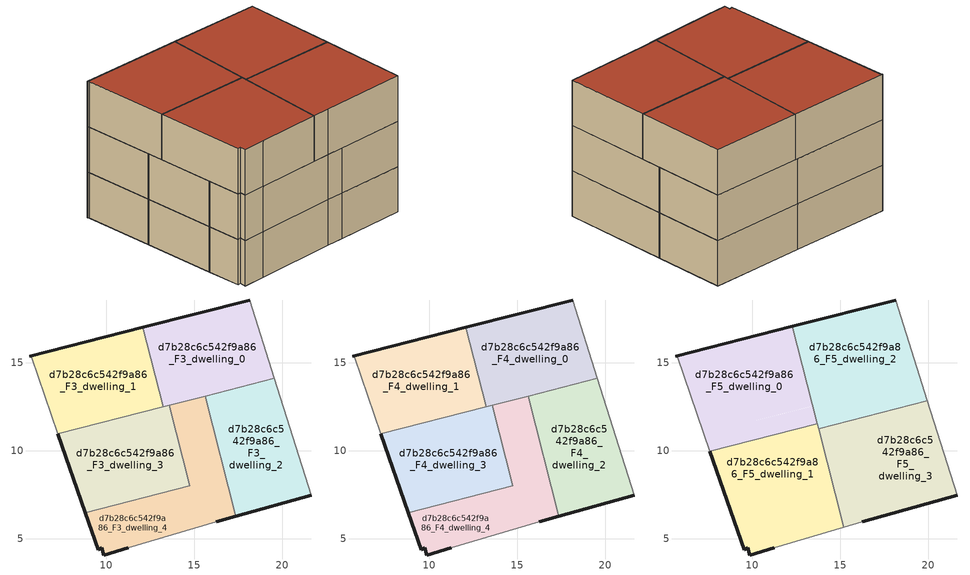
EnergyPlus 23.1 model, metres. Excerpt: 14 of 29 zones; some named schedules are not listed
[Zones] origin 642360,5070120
d7b28c6c542f9a86_F3_dwelling_0
 floor to d7b28c6c542f9a86_F2_dwelling_0 (EU_floor_Construction): 19.56,14.11 18.16,18.57 12.09,17.02 13.25,12.49 z9
 wall outside (EU_wall_Construction): 12.09,17.02 18.16,18.57 z9:12
 wall to d7b28c6c542f9a86_F3_dwelling_1 (EU_wall_Construction): 13.25,12.49 12.09,17.02 z9:12
 wall adiabatic (EU_wall_Construction): 18.16,18.57 19.56,14.11 z9:12
 wall to d7b28c6c542f9a86_F3_dwelling_2 (EU_wall_Construction): 19.56,14.11 15.62,13.1 z9:12
 wall to d7b28c6c542f9a86_F3_dwelling_4 (EU_wall_Construction): 15.61,13.1 13.57,12.58 z9:12
 wall to d7b28c6c542f9a86_F3_dwelling_3 (EU_wall_Construction): 13.57,12.58 13.25,12.49 z9:12
d7b28c6c542f9a86_F3_dwelling_1
 floor to d7b28c6c542f9a86_F2_dwelling_1 (EU_floor_Construction): 13.25,12.49 12.09,17.02 5.65,15.38 5.75,15.28 7.25,10.96 z9
 wall outside (EU_wall_Construction): 5.65,15.38 12.09,17.02 z9:12
 wall adiabatic (EU_wall_Construction): 7.25,10.96 5.75,15.28 5.65,15.38 z9:12
 wall to d7b28c6c542f9a86_F3_dwelling_3 (EU_wall_Construction): 13.25,12.49 7.25,10.96 z9:12
d7b28c6c542f9a86_F3_dwelling_2
 floor to d7b28c6c542f9a86_F2_dwelling_2 (EU_floor_Construction): 21.66,7.46 19.56,14.11 15.61,13.1 17.36,6.27 z9
 wall outside (EU_wall_Construction): 21.66,7.46 17.36,6.27 z9:12
 wall to d7b28c6c542f9a86_F3_dwelling_4 (EU_wall_Construction): 17.36,6.27 15.61,13.1 z9:12
 wall adiabatic (EU_wall_Construction): 19.56,14.11 21.66,7.46 z9:12
d7b28c6c542f9a86_F3_dwelling_3
 floor to d7b28c6c542f9a86_F2_dwelling_3 (EU_floor_Construction): 14.74,8 13.57,12.58 7.25,10.96 8.81,6.48 z9
 wall outside (EU_wall_Construction): 8.81,6.48 7.25,10.96 z9:12
 wall to d7b28c6c542f9a86_F3_dwelling_4 (EU_wall_Construction): 13.57,12.58 14.74,8 8.81,6.48 z9:12
d7b28c6c542f9a86_F3_dwelling_4
 floor to d7b28c6c542f9a86_F2_dwelling_4 (EU_floor_Construction): 16.25,5.97 17.36,6.27 15.61,13.1 13.57,12.58 14.74,8 8.81,6.48 9.55,4.37 9.75,4.47 9.85,4.07 11.25,4.47 z9
 wall outside (EU_wall_Construction): 17.36,6.27 16.25,5.97 / 11.25,4.47 9.85,4.07 9.75,4.47 9.55,4.37 8.81,6.48 z9:12
 wall adiabatic (EU_wall_Construction): 16.25,5.97 11.25,4.47 z9:12
d7b28c6c542f9a86_F4_dwelling_0
 floor to d7b28c6c542f9a86_F3_dwelling_0 (EU_floor_Construction): 19.56,14.11 18.16,18.57 12.09,17.02 13.25,12.49 z12
 wall outside (EU_wall_Construction): 12.09,17.02 18.16,18.57 z12:15
 wall to d7b28c6c542f9a86_F4_dwelling_1 (EU_wall_Construction): 13.25,12.49 12.09,17.02 z12:15
 wall adiabatic (EU_wall_Construction): 18.16,18.57 19.56,14.11 z12:15
 wall to d7b28c6c542f9a86_F4_dwelling_2 (EU_wall_Construction): 19.56,14.11 15.62,13.1 z12:15
 wall to d7b28c6c542f9a86_F4_dwelling_4 (EU_wall_Construction): 15.61,13.1 13.57,12.58 z12:15
 wall to d7b28c6c542f9a86_F4_dwelling_3 (EU_wall_Construction): 13.57,12.58 13.25,12.49 z12:15
d7b28c6c542f9a86_F4_dwelling_1
 floor to d7b28c6c542f9a86_F3_dwelling_1 (EU_floor_Construction): 13.25,12.49 12.09,17.02 5.65,15.38 5.75,15.28 7.25,10.96 z12
 wall outside (EU_wall_Construction): 5.65,15.38 12.09,17.02 z12:15
 wall adiabatic (EU_wall_Construction): 7.25,10.96 5.75,15.28 5.65,15.38 z12:15
 wall to d7b28c6c542f9a86_F4_dwelling_3 (EU_wall_Construction): 13.25,12.49 7.25,10.96 z12:15
d7b28c6c542f9a86_F4_dwelling_2
 floor to d7b28c6c542f9a86_F3_dwelling_2 (EU_floor_Construction): 21.66,7.46 19.56,14.11 15.61,13.1 17.36,6.27 z12
 wall outside (EU_wall_Construction): 21.66,7.46 17.36,6.27 z12:15
 wall to d7b28c6c542f9a86_F4_dwelling_4 (EU_wall_Construction): 17.36,6.27 15.61,13.1 z12:15
 wall adiabatic (EU_wall_Construction): 19.56,14.11 21.66,7.46 z12:15
d7b28c6c542f9a86_F4_dwelling_3
 floor to d7b28c6c542f9a86_F3_dwelling_3 (EU_floor_Construction): 14.74,8 13.57,12.58 7.25,10.96 8.81,6.48 z12
 wall outside (EU_wall_Construction): 8.81,6.48 7.25,10.96 z12:15
 wall to d7b28c6c542f9a86_F4_dwelling_4 (EU_wall_Construction): 13.57,12.58 14.74,8 8.81,6.48 z12:15
 ceiling adiabatic (EU_roof_Construction): 13.57,12.58 14.74,8 8.81,6.48 7.59,9.98 13.7,11.54 13.44,12.54 z15
d7b28c6c542f9a86_F4_dwelling_4
 floor to d7b28c6c542f9a86_F3_dwelling_4 (EU_floor_Construction): 16.25,5.97 17.36,6.27 15.61,13.1 13.57,12.58 14.74,8 8.81,6.48 9.55,4.37 9.75,4.47 9.85,4.07 11.25,4.47 z12
 wall outside (EU_wall_Construction): 17.36,6.27 16.25,5.97 / 11.25,4.47 9.85,4.07 9.75,4.47 9.55,4.37 8.81,6.48 z12:15
 wall adiabatic (EU_wall_Construction): 16.25,5.97 11.25,4.47 z12:15
d7b28c6c542f9a86_F5_dwelling_0
 floor to d7b28c6c542f9a86_F4_dwelling_1 (EU_floor_Construction): 13.25,12.49 12.09,17.02 5.65,15.38 5.75,15.28 7.25,10.96 z15
 floor to d7b28c6c542f9a86_F4_dwelling_0 (EU_floor_Construction): 13.44,12.54 12.28,17.07 12.09,17.02 13.25,12.49 z15
 floor to d7b28c6c542f9a86_F4_dwelling_3 (EU_floor_Construction): 13.7,11.54 13.44,12.54 7.25,10.96 7.59,9.98 z15
 wall outside (EU_wall_Construction): 5.65,15.38 12.28,17.07 z15:18
 wall adiabatic (EU_wall_Construction): 7.59,9.98 5.75,15.28 5.65,15.38 z15:18
 wall to d7b28c6c542f9a86_F5_dwelling_1 (EU_wall_Construction): 13.7,11.54 7.59,9.98 z15:18
 wall to d7b28c6c542f9a86_F5_dwelling_2 (EU_wall_Construction): 12.28,17.07 13.7,11.54 z15:18
 roof outside (EU_roof_Construction): 12.28,17.07 13.7,11.54 7.59,9.98 5.75,15.28 5.65,15.38 z18
d7b28c6c542f9a86_F5_dwelling_1
 floor adiabatic (EU_floor_Construction): 14.61,7.96 13.7,11.54 7.59,9.98 8.81,6.48 z15
 floor to d7b28c6c542f9a86_F4_dwelling_4 (EU_floor_Construction): 15.21,5.65 14.61,7.96 8.81,6.48 9.55,4.37 9.75,4.47 9.85,4.07 11.25,4.47 z15
 wall outside (EU_wall_Construction): 11.25,4.47 9.85,4.07 9.75,4.47 9.55,4.37 7.59,9.98 z15:18
 wall adiabatic (EU_wall_Construction): 15.21,5.65 11.25,4.47 z15:18
 wall to d7b28c6c542f9a86_F5_dwelling_3 (EU_wall_Construction): 13.77,11.26 15.21,5.65 z15:18
 wall to d7b28c6c542f9a86_F5_dwelling_2 (EU_wall_Construction): 13.7,11.55 13.77,11.26 z15:18
 roof outside (EU_roof_Construction): 13.7,11.54 15.21,5.65 11.25,4.47 9.85,4.07 9.75,4.47 9.55,4.37 7.59,9.98 z18
d7b28c6c542f9a86_F5_dwelling_2
 floor to d7b28c6c542f9a86_F4_dwelling_0 (EU_floor_Construction): 19.56,14.11 18.16,18.57 12.28,17.07 13.44,12.54 z15
 floor to d7b28c6c542f9a86_F4_dwelling_2 (EU_floor_Construction): 19.96,12.85 19.56,14.11 15.62,13.1 15.94,11.82 z15
 floor to d7b28c6c542f9a86_F4_dwelling_4 (EU_floor_Construction): 15.94,11.82 15.62,13.1 13.57,12.57 13.9,11.29 z15
 floor adiabatic (EU_floor_Construction): 13.9,11.29 13.57,12.57 13.44,12.54 13.77,11.26 z15
 wall outside (EU_wall_Construction): 12.28,17.07 18.16,18.57 z15:18
 wall adiabatic (EU_wall_Construction): 18.16,18.57 19.96,12.85 z15:18
 wall to d7b28c6c542f9a86_F5_dwelling_3 (EU_wall_Construction): 19.96,12.85 13.77,11.26 z15:18
 roof outside (EU_roof_Construction): 18.16,18.57 19.96,12.85 13.77,11.26 12.28,17.07 z18
d7b28c6c542f9a86_F5_dwelling_3
 floor to d7b28c6c542f9a86_F4_dwelling_2 (EU_floor_Construction): 21.66,7.46 19.96,12.85 15.94,11.82 17.36,6.27 z15
 floor to d7b28c6c542f9a86_F4_dwelling_4 (EU_floor_Construction): 17.36,6.27 15.94,11.82 13.9,11.29 14.74,8 14.61,7.96 15.21,5.65 16.25,5.97 z15
 floor adiabatic (EU_floor_Construction): 14.74,8 13.9,11.29 13.77,11.26 14.61,7.96 z15
 wall outside (EU_wall_Construction): 21.66,7.46 16.25,5.97 z15:18
 wall adiabatic (EU_wall_Construction): 19.96,12.85 21.66,7.46 / 16.25,5.97 15.21,5.65 z15:18
 roof outside (EU_roof_Construction): 19.96,12.85 21.66,7.46 16.25,5.97 15.21,5.65 13.77,11.26 z18
[Building]
EU S2 Campaign: North Axis=0; Terrain=City; Solar Distribution=FullExterior
[Site:Location]
Lyon-Bron: Latitude=45.75; Longitude=5; Time Zone=1; Elevation=198
[SizingPeriod:WeatherFileDays]
AnnualSizingPeriod: Begin Month=1; Begin Day of Month=1; End Month=12; End Day of Month=31; Day of Week for Start Day=Monday; Use Weather File Daylight Saving Period=No; Use Weather File Rain and Snow Indicators=No
[MATERIAL]
EU_InternalMass_Material: Roughness=MediumRough; Thickness=0.1; Conductivity=1; Density=1800; Specific Heat=900; Thermal Absorptance=0.9; Solar Absorptance=0.7; Visible Absorptance=0.7
[MATERIAL:NOMASS] Roughness=MediumRough; Thermal Absorptance=0.9; Solar Absorptance=0.7; Visible Absorptance=0.7
Name | Thermal Resistance
EU_wall_NoMass | 0.776494
EU_roof_NoMass | 0.486893
EU_floor_NoMass | 0.421597
[CONSTRUCTION]
EU_wall_Construction: EU_wall_NoMass
EU_roof_Construction: EU_roof_NoMass
EU_floor_Construction: EU_floor_NoMass
EU_InternalMass_Construction: EU_InternalMass_Material
[ZONE] Type=1; Multiplier=1; Ceiling Height=autocalculate; Floor Area=autocalculate; Part of Total Floor Area=Yes
Name | Volume
d7b28c6c542f9a86_F3_dwelling_0; d7b28c6c542f9a86_F4_dwelling_0 | 89.6309
d7b28c6c542f9a86_F5_dwelling_0 | 112.028
d7b28c6c542f9a86_F3_dwelling_1; d7b28c6c542f9a86_F4_dwelling_1 | 89.625
d7b28c6c542f9a86_F5_dwelling_1 | 112.039
d7b28c6c542f9a86_F3_dwelling_2; d7b28c6c542f9a86_F4_dwelling_2 | 89.6228
d7b28c6c542f9a86_F5_dwelling_2 | 112.031
d7b28c6c542f9a86_F3_dwelling_3; d7b28c6c542f9a86_F4_dwelling_3 | 89.6389
d7b28c6c542f9a86_F5_dwelling_3 | 112.034
d7b28c6c542f9a86_F3_dwelling_4; d7b28c6c542f9a86_F4_dwelling_4 | 89.6316
[INTERNALMASS] Construction=EU_InternalMass_Construction
Name | Zone or ZoneList | Surface Area
d7b28c6c542f9a86_F3_dwelling_0_EU_InternalMass | d7b28c6c542f9a86_F3_dwelling_0 | 29.8781
d7b28c6c542f9a86_F3_dwelling_1_EU_InternalMass | d7b28c6c542f9a86_F3_dwelling_1 | 29.8758
d7b28c6c542f9a86_F3_dwelling_2_EU_InternalMass | d7b28c6c542f9a86_F3_dwelling_2 | 29.8753
d7b28c6c542f9a86_F3_dwelling_3_EU_InternalMass | d7b28c6c542f9a86_F3_dwelling_3 | 29.8781
d7b28c6c542f9a86_F3_dwelling_4_EU_InternalMass | d7b28c6c542f9a86_F3_dwelling_4 | 29.8771
d7b28c6c542f9a86_F4_dwelling_0_EU_InternalMass | d7b28c6c542f9a86_F4_dwelling_0 | 29.8781
d7b28c6c542f9a86_F4_dwelling_1_EU_InternalMass | d7b28c6c542f9a86_F4_dwelling_1 | 29.8758
d7b28c6c542f9a86_F4_dwelling_2_EU_InternalMass | d7b28c6c542f9a86_F4_dwelling_2 | 29.8753
d7b28c6c542f9a86_F4_dwelling_3_EU_InternalMass | d7b28c6c542f9a86_F4_dwelling_3 | 29.8781
d7b28c6c542f9a86_F4_dwelling_4_EU_InternalMass | d7b28c6c542f9a86_F4_dwelling_4 | 29.8771
d7b28c6c542f9a86_F5_dwelling_0_EU_InternalMass | d7b28c6c542f9a86_F5_dwelling_0 | 37.3426
d7b28c6c542f9a86_F5_dwelling_1_EU_InternalMass | d7b28c6c542f9a86_F5_dwelling_1 | 37.3458
d7b28c6c542f9a86_F5_dwelling_2_EU_InternalMass | d7b28c6c542f9a86_F5_dwelling_2 | 37.3433
d7b28c6c542f9a86_F5_dwelling_3_EU_InternalMass | d7b28c6c542f9a86_F5_dwelling_3 | 37.3447
[OTHEREQUIPMENT] Fuel Type=Electricity; Design Level Calculation Method=Watts/Area; Power per Zone Floor Area=1; Fraction Latent=0; Fraction Radiant=0; Fraction Lost=0; Carbon Dioxide Generation Rate=0; EndUse Subcategory=EU_Step8_InternalGains
Name | Zone or ZoneList or Space or SpaceList | Schedule
EU_Step8_InternalGain_d7b28c6c542f9a86_F3_dwelling_0_f000 | d7b28c6c542f9a86_F3_dwelling_0 | EU_Step8_GainSchedule_d7b28c6c542f9a86_F3_dwelling_0_f000
EU_Step8_InternalGain_d7b28c6c542f9a86_F3_dwelling_1_f000 | d7b28c6c542f9a86_F3_dwelling_1 | EU_Step8_GainSchedule_d7b28c6c542f9a86_F3_dwelling_1_f000
EU_Step8_InternalGain_d7b28c6c542f9a86_F3_dwelling_2_f000 | d7b28c6c542f9a86_F3_dwelling_2 | EU_Step8_GainSchedule_d7b28c6c542f9a86_F3_dwelling_2_f000
EU_Step8_InternalGain_d7b28c6c542f9a86_F3_dwelling_3_f000 | d7b28c6c542f9a86_F3_dwelling_3 | EU_Step8_GainSchedule_d7b28c6c542f9a86_F3_dwelling_3_f000
EU_Step8_InternalGain_d7b28c6c542f9a86_F3_dwelling_4_f000 | d7b28c6c542f9a86_F3_dwelling_4 | EU_Step8_GainSchedule_d7b28c6c542f9a86_F3_dwelling_4_f000
EU_Step8_InternalGain_d7b28c6c542f9a86_F4_dwelling_0_f000 | d7b28c6c542f9a86_F4_dwelling_0 | EU_Step8_GainSchedule_d7b28c6c542f9a86_F4_dwelling_0_f000
EU_Step8_InternalGain_d7b28c6c542f9a86_F4_dwelling_1_f000 | d7b28c6c542f9a86_F4_dwelling_1 | EU_Step8_GainSchedule_d7b28c6c542f9a86_F4_dwelling_1_f000
EU_Step8_InternalGain_d7b28c6c542f9a86_F4_dwelling_2_f000 | d7b28c6c542f9a86_F4_dwelling_2 | EU_Step8_GainSchedule_d7b28c6c542f9a86_F4_dwelling_2_f000
EU_Step8_InternalGain_d7b28c6c542f9a86_F4_dwelling_3_f000 | d7b28c6c542f9a86_F4_dwelling_3 | EU_Step8_GainSchedule_d7b28c6c542f9a86_F4_dwelling_3_f000
EU_Step8_InternalGain_d7b28c6c542f9a86_F4_dwelling_4_f000 | d7b28c6c542f9a86_F4_dwelling_4 | EU_Step8_GainSchedule_d7b28c6c542f9a86_F4_dwelling_4_f000
EU_Step8_InternalGain_d7b28c6c542f9a86_F5_dwelling_0_f000 | d7b28c6c542f9a86_F5_dwelling_0 | EU_Step8_GainSchedule_d7b28c6c542f9a86_F5_dwelling_0_f000
EU_Step8_InternalGain_d7b28c6c542f9a86_F5_dwelling_1_f000 | d7b28c6c542f9a86_F5_dwelling_1 | EU_Step8_GainSchedule_d7b28c6c542f9a86_F5_dwelling_1_f000
EU_Step8_InternalGain_d7b28c6c542f9a86_F5_dwelling_2_f000 | d7b28c6c542f9a86_F5_dwelling_2 | EU_Step8_GainSchedule_d7b28c6c542f9a86_F5_dwelling_2_f000
EU_Step8_InternalGain_d7b28c6c542f9a86_F5_dwelling_3_f000 | d7b28c6c542f9a86_F5_dwelling_3 | EU_Step8_GainSchedule_d7b28c6c542f9a86_F5_dwelling_3_f000
[ZONEVENTILATION:DESIGNFLOWRATE] Schedule=EU_AlwaysOn; Design Flow Rate Calculation Method=AirChanges/Hour; Air Changes per Hour=0.693814; Ventilation Type=Natural; Fan Pressure Rise=0; Fan Total Efficiency=1; Constant Term Coefficient=1; Temperature Term Coefficient=0; Velocity Term Coefficient=0; Velocity Squared Term Coefficient=0; Minimum Indoor Temperature=-100; Maximum Indoor Temperature=100; Delta Temperature=-100; Minimum Outdoor Temperature=-100; Maximum Outdoor Temperature=100; Maximum Wind Speed=40
Name | Zone or ZoneList or Space or SpaceList
EU_ConstantAir_d7b28c6c542f9a86_F3_dwelling_0 | d7b28c6c542f9a86_F3_dwelling_0
EU_ConstantAir_d7b28c6c542f9a86_F3_dwelling_1 | d7b28c6c542f9a86_F3_dwelling_1
EU_ConstantAir_d7b28c6c542f9a86_F3_dwelling_2 | d7b28c6c542f9a86_F3_dwelling_2
EU_ConstantAir_d7b28c6c542f9a86_F3_dwelling_3 | d7b28c6c542f9a86_F3_dwelling_3
EU_ConstantAir_d7b28c6c542f9a86_F3_dwelling_4 | d7b28c6c542f9a86_F3_dwelling_4
EU_ConstantAir_d7b28c6c542f9a86_F4_dwelling_0 | d7b28c6c542f9a86_F4_dwelling_0
EU_ConstantAir_d7b28c6c542f9a86_F4_dwelling_1 | d7b28c6c542f9a86_F4_dwelling_1
EU_ConstantAir_d7b28c6c542f9a86_F4_dwelling_2 | d7b28c6c542f9a86_F4_dwelling_2
EU_ConstantAir_d7b28c6c542f9a86_F4_dwelling_3 | d7b28c6c542f9a86_F4_dwelling_3
EU_ConstantAir_d7b28c6c542f9a86_F4_dwelling_4 | d7b28c6c542f9a86_F4_dwelling_4
EU_ConstantAir_d7b28c6c542f9a86_F5_dwelling_0 | d7b28c6c542f9a86_F5_dwelling_0
EU_ConstantAir_d7b28c6c542f9a86_F5_dwelling_1 | d7b28c6c542f9a86_F5_dwelling_1
EU_ConstantAir_d7b28c6c542f9a86_F5_dwelling_2 | d7b28c6c542f9a86_F5_dwelling_2
EU_ConstantAir_d7b28c6c542f9a86_F5_dwelling_3 | d7b28c6c542f9a86_F5_dwelling_3
[HVACTEMPLATE:ZONE:IDEALLOADSAIRSYSTEM] System Availability Schedule=EU_AlwaysOn; Maximum Heating Supply Air Temperature=50; Minimum Cooling Supply Air Temperature=13; Maximum Heating Supply Air Humidity Ratio=0.0156; Minimum Cooling Supply Air Humidity Ratio=0.0077; Heating Limit=NoLimit; Cooling Limit=NoLimit; Heating Availability Schedule=EU_AlwaysOn; Cooling Availability Schedule=EU_CoolingOff; Dehumidification Control Type=ConstantSensibleHeatRatio; Cooling Sensible Heat Ratio=0.7; Dehumidification Setpoint=60; Humidification Control Type=None; Humidification Setpoint=30; Outdoor Air Method=None; Outdoor Air Flow Rate per Person=0.00944; Outdoor Air Flow Rate per Zone Floor Area=0; Outdoor Air Flow Rate per Zone=0; Demand Controlled Ventilation Type=None; Outdoor Air Economizer Type=NoEconomizer; Heat Recovery Type=None; Sensible Heat Recovery Effectiveness=0.7; Latent Heat Recovery Effectiveness=0.65
Name | Template Thermostat
d7b28c6c542f9a86_F3_dwelling_0 | EU_HeatOnly_d7b28c6c542f9a86_F3_dwelling_0
d7b28c6c542f9a86_F3_dwelling_1 | EU_HeatOnly_d7b28c6c542f9a86_F3_dwelling_1
d7b28c6c542f9a86_F3_dwelling_2 | EU_HeatOnly_d7b28c6c542f9a86_F3_dwelling_2
d7b28c6c542f9a86_F3_dwelling_3 | EU_HeatOnly_d7b28c6c542f9a86_F3_dwelling_3
d7b28c6c542f9a86_F3_dwelling_4 | EU_HeatOnly_d7b28c6c542f9a86_F3_dwelling_4
d7b28c6c542f9a86_F4_dwelling_0 | EU_HeatOnly_d7b28c6c542f9a86_F4_dwelling_0
d7b28c6c542f9a86_F4_dwelling_1 | EU_HeatOnly_d7b28c6c542f9a86_F4_dwelling_1
d7b28c6c542f9a86_F4_dwelling_2 | EU_HeatOnly_d7b28c6c542f9a86_F4_dwelling_2
d7b28c6c542f9a86_F4_dwelling_3 | EU_HeatOnly_d7b28c6c542f9a86_F4_dwelling_3
d7b28c6c542f9a86_F4_dwelling_4 | EU_HeatOnly_d7b28c6c542f9a86_F4_dwelling_4
d7b28c6c542f9a86_F5_dwelling_0 | EU_HeatOnly_d7b28c6c542f9a86_F5_dwelling_0
d7b28c6c542f9a86_F5_dwelling_1 | EU_HeatOnly_d7b28c6c542f9a86_F5_dwelling_1
d7b28c6c542f9a86_F5_dwelling_2 | EU_HeatOnly_d7b28c6c542f9a86_F5_dwelling_2
d7b28c6c542f9a86_F5_dwelling_3 | EU_HeatOnly_d7b28c6c542f9a86_F5_dwelling_3
[SIZING:ZONE] Zone Cooling Design Supply Air Temperature Input Method=SupplyAirTemperature; Zone Cooling Design Supply Air Temperature=13; Zone Heating Design Supply Air Temperature Input Method=SupplyAirTemperature; Zone Heating Design Supply Air Temperature=50; Zone Cooling Design Supply Air Humidity Ratio=0.008; Zone Heating Design Supply Air Humidity Ratio=0.008; Cooling Design Air Flow Method=DesignDay; Cooling Design Air Flow Rate=0; Cooling Minimum Air Flow per Zone Floor Area=0.000762; Cooling Minimum Air Flow=0; Cooling Minimum Air Flow Fraction=0.2; Heating Design Air Flow Method=DesignDay; Heating Design Air Flow Rate=0; Heating Maximum Air Flow per Zone Floor Area=0.002032; Heating Maximum Air Flow=0.141576; Heating Maximum Air Flow Fraction=0.3; Account for Dedicated Outdoor Air System=No; Dedicated Outdoor Air System Control Strategy=NeutralSupplyAir; Dedicated Outdoor Air Low Setpoint Temperature for Design=autosize; Dedicated Outdoor Air High Setpoint Temperature for Design=autosize; Zone Load Sizing Method=Sensible Load Only No Latent Load; Zone Latent Cooling Design Supply Air Humidity Ratio Input Method=HumidityRatioDifference; Zone Cooling Design Supply Air Humidity Ratio Difference=0.005; Zone Latent Heating Design Supply Air Humidity Ratio Input Method=HumidityRatioDifference; Zone Humidification Design Supply Air Humidity Ratio Difference=0.005
d7b28c6c542f9a86_F3_dwelling_0; d7b28c6c542f9a86_F3_dwelling_1; d7b28c6c542f9a86_F3_dwelling_2; d7b28c6c542f9a86_F3_dwelling_3; d7b28c6c542f9a86_F3_dwelling_4; d7b28c6c542f9a86_F4_dwelling_0; d7b28c6c542f9a86_F4_dwelling_1; d7b28c6c542f9a86_F4_dwelling_2; d7b28c6c542f9a86_F4_dwelling_3; d7b28c6c542f9a86_F4_dwelling_4; d7b28c6c542f9a86_F5_dwelling_0; d7b28c6c542f9a86_F5_dwelling_1; d7b28c6c542f9a86_F5_dwelling_2; d7b28c6c542f9a86_F5_dwelling_3
[SCHEDULE:FILE] Column Number=1; Rows to Skip at Top=0; Number of Hours of Data=8760; Column Separator=Comma; Interpolate to Timestep=No; Minutes per Item=60; Adjust Schedule for Daylight Savings=Yes
Name | File
EU_Step8_GainSchedule_d7b28c6c542f9a86_F3_dwelling_0_f000 | ../../schedules/d7b28c6c542f9a86/d7b28c6c542f9a86_F3_dwelling_0_f000_gain.csv
EU_Step8_GainSchedule_d7b28c6c542f9a86_F3_dwelling_1_f000 | ../../schedules/d7b28c6c542f9a86/d7b28c6c542f9a86_F3_dwelling_1_f000_gain.csv
